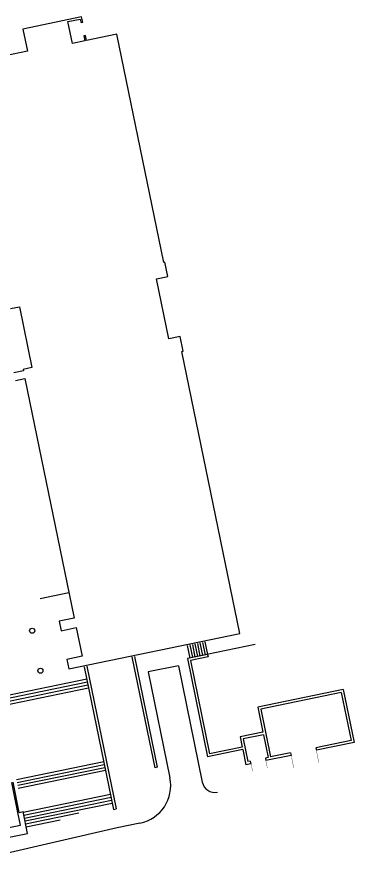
# Model space of a CAD drawing. Header units: inches. Extents: x 69197276 to 69201754, y 27670933 to 27674904.
# Drawn here: x 69200178 to 69201754, y 27670941 to 27674904 of the extents above; entities that cross this region are included whole.
import ezdxf

# ---------------------------------------------------------------- set-up
doc = ezdxf.new("R2010")
doc.units = ezdxf.units.IN
doc.header["$LTSCALE"] = 100
doc.header["$MEASUREMENT"] = 0
doc.layers.add('A-SITE', color=3, linetype='CONTINUOUS')
doc.layers.add('A-WALL', color=5, linetype='CONTINUOUS')

msp = doc.modelspace()

# ---------------------------------------------------------------- linework, layer by layer
at = {"layer": 'A-SITE'}
for p, q in [((69200286.2, 27672189.7), (69200421.5, 27672217.5)), ((69200974.6, 27671970.5), (69200986.7, 27671911.7)), ((69201292.3, 27671974.5), (69200974.9, 27671909.3)), ((69200986.4, 27671972.9), (69200998.4, 27671914.1)), ((69200998.1, 27671975.3), (69201010.2, 27671916.5)), ((69201009.9, 27671977.7), (69201021.9, 27671918.9)), ((69201021.6, 27671980.1), (69201033.7, 27671921.3)), ((69201033.4, 27671982.5), (69201045.5, 27671923.8)), ((69201045.1, 27671984.9), (69201057.2, 27671926.2)), ((69201056.9, 27671987.4), (69201069, 27671928.6)), ((69201069, 27671928.6), (69200974.9, 27671909.3)), ((69201069, 27671928.6), (69201071.4, 27671916.8)), ((69200716, 27671917.3), (69200822.3, 27671400.1)), ((69200727.8, 27671919.7), (69200834.1, 27671402.5)), ((69200974.9, 27671909.3), (69201069.2, 27671450.8)), ((69201071.4, 27671916.8), (69200989.1, 27671899.9)), ((69200989.1, 27671899.9), (69201078.5, 27671465)), ((69200492.7, 27671871.4), (69200629.6, 27671205.4)), ((69200504.4, 27671873.8), (69200641.3, 27671207.9)), ((69200932.7, 27671876.1), (69200791.7, 27671847.1)), ((69200791.7, 27671847.1), (69200893.2, 27671353.4)), ((69200932.7, 27671876.1), (69201044.4, 27671332.8)), ((69200504.8, 27671812.6), (69200097.2, 27671728.8)), ((69200507.6, 27671798.9), (69200100, 27671715.1)), ((69200510.4, 27671785.2), (69200102.8, 27671701.4)), ((69200513.2, 27671771.5), (69200105.6, 27671687.7)), ((69201702.9, 27671764.9), (69201303.3, 27671682.7)), ((69201693.6, 27671750.7), (69201317.4, 27671673.4)), ((69201693.6, 27671750.7), (69201739.5, 27671527.4)), ((69201702.9, 27671764.9), (69201753.6, 27671518)), ((69201303.3, 27671682.7), (69201327.4, 27671565.2)), ((69201317.4, 27671673.4), (69201363.3, 27671450.1)), ((69201327.4, 27671565.2), (69201221.6, 27671543.4)), ((69201221.6, 27671543.4), (69201231.3, 27671496.4)), ((69201329.8, 27671553.4), (69201235.8, 27671534.1)), ((69201235.8, 27671534.1), (69201257.5, 27671428.3)), ((69201329.8, 27671553.4), (69201351.6, 27671447.6)), ((69201231.3, 27671496.4), (69201078.5, 27671465)), ((69201739.5, 27671527.4), (69201575.4, 27671493.6)), ((69201575.4, 27671493.6), (69201577.8, 27671481.9)), ((69201753.6, 27671518), (69201577.8, 27671481.9)), ((69201233.7, 27671484.7), (69201069.2, 27671450.8)), ((69201233.7, 27671484.7), (69201248.2, 27671414.1)), ((69201459.1, 27671457.5), (69201342, 27671433.4)), ((69201456.7, 27671469.2), (69201363.3, 27671450.1)), ((69201456.7, 27671469.2), (69201459.1, 27671457.5)), ((69200583.9, 27671427.7), (69200176.3, 27671343.9)), ((69200586.7, 27671414), (69200179.1, 27671330.2)), ((69201271.4, 27671418.9), (69201248.2, 27671414.1)), ((69201269, 27671430.7), (69201257.5, 27671428.3)), ((69201269, 27671430.7), (69201271.4, 27671418.9)), ((69201351.6, 27671447.6), (69201339.5, 27671445.2)), ((69201339.5, 27671445.2), (69201342, 27671433.4)), ((69200589.5, 27671400.2), (69200181.9, 27671316.5)), ((69200592.3, 27671386.5), (69200184.7, 27671302.8)), ((69200834.1, 27671402.5), (69200822.3, 27671400.1)), ((69200615.3, 27671274.9), (69200207.7, 27671191.1)), ((69200618.1, 27671261.2), (69200210.5, 27671177.4)), ((69200620.9, 27671247.4), (69200213.3, 27671163.7)), ((69200623.7, 27671233.7), (69200216.2, 27671149.9)), ((69200467.8, 27671187.4), (69200219, 27671136.2)), ((69200629.6, 27671205.4), (69200641.3, 27671207.9)), ((69200380.9, 27671155.2), (69200221.8, 27671122.5)), ((69200753.1, 27671140.9), (69200647.3, 27671119.1)), ((69200647.3, 27671119.1), (69199872.8, 27670941.2))]:
    msp.add_line(p, q, dxfattribs=at)
for points in [[(69200170.9, 27673207.8), (69200216, 27673217.1), (69200446, 27672098), (69200375.5, 27672083.5), (69200384.5, 27672039.4), (69200455, 27672053.9), (69200482.5, 27671920.2), (69200412, 27671905.7), (69200421.1, 27671861.6), (69201220.4, 27672025.9), (69200949.6, 27673343.4), (69200955.4, 27673344.6), (69200941.5, 27673412.2), (69200888.6, 27673401.3), (69200831.1, 27673681.5), (69200884, 27673692.3), (69200870.1, 27673759.9), (69200864.2, 27673758.7), (69200645.3, 27674823.5), (69200503.3, 27674794.3), (69200498.5, 27674817.8), (69200490.6, 27674816.2), (69200495.5, 27674792.6), (69200437.7, 27674780.8), (69200416.7, 27674882.6), (69200474.5, 27674894.5), (69200477.8, 27674878.8), (69200485.6, 27674880.5), (69200480.8, 27674904), (69200206.5, 27674847.6), (69200227.8, 27674743.8), (69200018.2, 27674700.7)], [(69200148.9, 27673543.3), (69200190.1, 27673551.7), (69200248.4, 27673267.7), (69200207.3, 27673259.2), (69200208.7, 27673252.4), (69200163.7, 27673243.1)]]:
    msp.add_lwpolyline(points, dxfattribs=at)
for points in [[(69201459.8, 27671457.7, 1.5, 1.5, 0), (69201471.9, 27671398.9, 0, 0, 0), (69201471.2, 27671398.7, 0, 0, 0.414214), (69201517.9, 27671469.6, 0, 0, 0.414214)], [(69201577.1, 27671481.7, 1.5, 1.5, 0), (69201589.2, 27671423, 0, 0, 0), (69201589.9, 27671423.1, 0, 0, -0.414214), (69201519, 27671469.8, 0, 0, -0.414214)], [(69201272.2, 27671419.1, 1.5, 1.5, 0), (69201279.4, 27671383.8, 0, 0, 0), (69201280.1, 27671384, 0, 0, 0.414214), (69201306.4, 27671427.6, 0, 0, 0.414214)], [(69201341.2, 27671433.3, 1.5, 1.5, 0), (69201348.5, 27671398, 0, 0, 0), (69201347.7, 27671397.9, 0, 0, -0.414214), (69201306.4, 27671427.6, 0, 0, -0.414214)]]:
    msp.add_lwpolyline(points, format="xyseb", dxfattribs=at)
for centre, radius, start, end in [((69200716.9, 27671317.2), 180, 281.615, 11.615), ((69201103.2, 27671344.9), 60, 191.615, 281.615)]:
    msp.add_arc(centre, radius, start, end, dxfattribs=at)
at = {"layer": 'A-WALL'}
for p, q in [((69200183.3, 27671190.5), (69200154.3, 27671331.6)), ((69200189.2, 27671191.7), (69200160.2, 27671332.8)), ((69200195.4, 27671131.8), (69200183.3, 27671190.5)), ((69200189.2, 27671191.7), (69200206.8, 27671195.4)), ((69200227.8, 27671093.5), (69200206.8, 27671195.4)), ((69200049.5, 27671056.9), (69200227.8, 27671093.5)), ((69200140.5, 27671120.5), (69200195.4, 27671131.8))]:
    msp.add_line(p, q, dxfattribs=at)
for centre in [(69200249.8, 27672039.3), (69200288.1, 27671852.7)]:
    msp.add_circle(centre, 12, dxfattribs=at)

doc.saveas('drawing.dxf')
